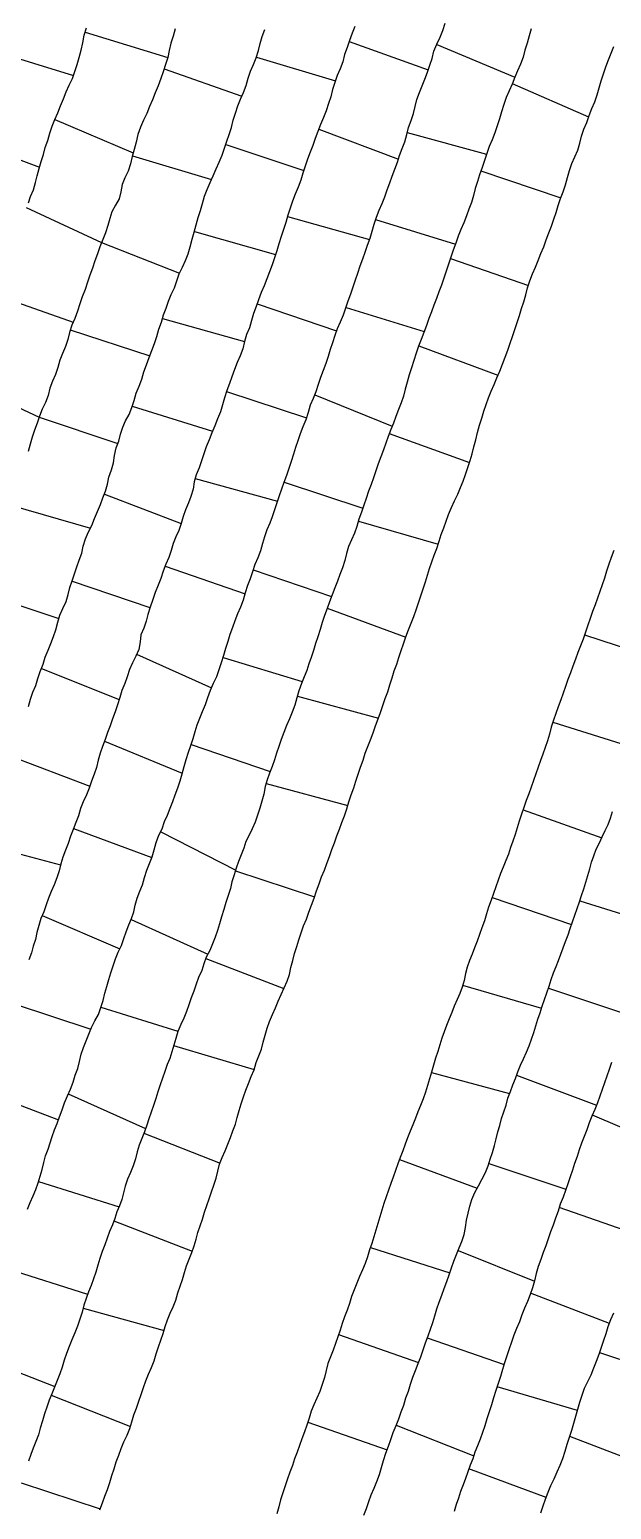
# Model space of a CAD drawing. Extents: x 703186 to 703989, y 1560402 to 1561368.
# Drawn here: x 703727.8 to 703759.1, y 1560714.2 to 1560794 of the extents above; entities that cross this region are included whole.
import ezdxf

# ---------------------------------------------------------------- set-up
doc = ezdxf.new("R2010")
doc.units = 0
doc.layers.add('10124_2002_REAL', color=30, linetype='Continuous')
doc.layers.add('AGROCAD PLL', color=7, linetype='Continuous')

msp = doc.modelspace()

# ---------------------------------------------------------------- linework, layer by layer
at = {"layer": '10124_2002_REAL'}
for points in [[(703727.6988, 1560730.4071), (703727.8464, 1560730.769), (703728.007, 1560731.1208), (703728.142, 1560731.4743), (703728.2713, 1560731.8309), (703728.383, 1560732.1875), (703728.4883, 1560732.5544), (703728.5724, 1560732.9301), (703728.6748, 1560733.2858), (703728.8035, 1560733.6413), (703728.926, 1560733.9755), (703729.0318, 1560734.3241), (703729.1578, 1560734.6809), (703729.2904, 1560735.0274), (703729.4276, 1560735.393), (703729.5713, 1560735.7673), (703729.6964, 1560736.1414), (703729.8452, 1560736.5212), (703730.0082, 1560736.8835), (703730.1499, 1560737.2535), (703730.2716, 1560737.6312), (703730.4034, 1560737.9912), (703730.4978, 1560738.3701), (703730.5845, 1560738.7585), (703730.7191, 1560739.1181), (703730.8619, 1560739.4815), (703730.9961, 1560739.849), (703731.1485, 1560740.2048), (703731.3255, 1560740.5578), (703731.5256, 1560740.9038), (703731.6448, 1560741.2716), (703731.7644, 1560741.6562), (703731.8604, 1560742.0426), (703731.9678, 1560742.418), (703732.0806, 1560742.788), (703732.1859, 1560743.1491), (703732.3195, 1560743.524), (703732.4388, 1560743.907), (703732.5869, 1560744.2675), (703732.7597, 1560744.6229), (703732.8919, 1560744.9886), (703733.0108, 1560745.3528), (703733.147, 1560745.7263), (703733.301, 1560746.0678), (703733.4247, 1560746.4286), (703733.5019, 1560746.7918), (703733.6058, 1560747.1655), (703733.7485, 1560747.5436), (703733.8865, 1560747.8946), (703733.992, 1560748.2901), (703734.123, 1560748.6765), (703734.2667, 1560749.0372), (703734.4062, 1560749.4071), (703734.5262, 1560749.7731), (703734.6203, 1560750.1728), (703734.7774, 1560750.5657), (703734.9537, 1560750.9101), (703735.0719, 1560751.2949), (703735.2331, 1560751.6528), (703735.3872, 1560752.0156), (703735.5226, 1560752.3824), (703735.6462, 1560752.7362), (703735.7871, 1560753.1123), (703735.9101, 1560753.4979), (703736.0239, 1560753.8717), (703736.1271, 1560754.2664), (703736.2377, 1560754.6529), (703736.3622, 1560755.0354), (703736.4967, 1560755.404), (703736.6236, 1560755.7738), (703736.7171, 1560756.1455), (703736.8407, 1560756.52), (703736.9711, 1560756.8794), (703737.1126, 1560757.2389), (703737.2759, 1560757.6073), (703737.4069, 1560757.9926), (703737.5547, 1560758.3811), (703737.7116, 1560758.7525), (703737.8838, 1560759.1187), (703738.0192, 1560759.4948), (703738.1448, 1560759.8746), (703738.2634, 1560760.2615), (703738.3858, 1560760.6467), (703738.5, 1560761.0207), (703738.6105, 1560761.4017), (703738.7478, 1560761.7698), (703738.881, 1560762.1341), (703739.0195, 1560762.5181), (703739.1858, 1560762.873), (703739.323, 1560763.2577), (703739.4308, 1560763.6429), (703739.5592, 1560764.0329), (703739.697, 1560764.4066), (703739.8264, 1560764.7831), (703739.9572, 1560765.1642), (703740.1091, 1560765.5335), (703740.257, 1560765.9145), (703740.3718, 1560766.3), (703740.4761, 1560766.6693), (703740.6097, 1560767.0327), (703740.7596, 1560767.3922), (703740.8909, 1560767.748), (703741.0157, 1560768.1214), (703741.1353, 1560768.4945), (703741.2697, 1560768.8681), (703741.3953, 1560769.2355), (703741.5153, 1560769.5981), (703741.6623, 1560769.9676), (703741.78, 1560770.3399), (703741.9049, 1560770.7315), (703742.0328, 1560771.11), (703742.1485, 1560771.4779), (703742.2682, 1560771.8451), (703742.3962, 1560772.22), (703742.5422, 1560772.5967), (703742.6988, 1560772.9705), (703742.8207, 1560773.3571), (703742.9423, 1560773.7518), (703743.0979, 1560774.1171), (703743.2459, 1560774.4824), (703743.3643, 1560774.8656), (703743.4941, 1560775.2435), (703743.6347, 1560775.6235), (703743.7712, 1560775.9965), (703743.8958, 1560776.3755), (703744.0076, 1560776.7507), (703744.1312, 1560777.1242), (703744.257, 1560777.5064), (703744.3924, 1560777.881), (703744.5507, 1560778.2378), (703744.7111, 1560778.6086), (703744.8433, 1560778.9819), (703744.9606, 1560779.3643), (703745.1051, 1560779.7434), (703745.2278, 1560780.1143), (703745.3509, 1560780.4933), (703745.4873, 1560780.8635), (703745.6123, 1560781.253), (703745.746, 1560781.6259), (703745.8774, 1560781.9919), (703746.009, 1560782.3663), (703746.14, 1560782.74), (703746.26, 1560783.1154), (703746.3636, 1560783.4974), (703746.4803, 1560783.8755), (703746.6259, 1560784.2496), (703746.7909, 1560784.607), (703746.9406, 1560784.9685), (703747.0642, 1560785.3464), (703747.1999, 1560785.7176), (703747.3286, 1560786.0864), (703747.4669, 1560786.455), (703747.6124, 1560786.8294), (703747.7336, 1560787.2055), (703747.8618, 1560787.5717), (703748.016, 1560787.9404), (703748.1157, 1560788.3294), (703748.2186, 1560788.7057), (703748.3607, 1560789.0861), (703748.4777, 1560789.4636), (703748.5693, 1560789.8358), (703748.666, 1560790.222), (703748.7965, 1560790.5876), (703748.9548, 1560790.953), (703749.0967, 1560791.3109), (703749.2293, 1560791.6799), (703749.3534, 1560792.0677), (703749.4865, 1560792.4208), (703749.5796, 1560792.8116), (703749.7445, 1560793.2058), (703749.9132, 1560793.5664), (703750.0602, 1560793.9406), (703750.1923, 1560794.3239)], [(703735.6405, 1560794.0167), (703735.5407, 1560793.637), (703735.4228, 1560793.2559), (703735.3333, 1560792.8629), (703735.2554, 1560792.4756), (703735.1374, 1560792.093), (703735.0022, 1560791.7105), (703734.8712, 1560791.3408), (703734.7319, 1560790.9514), (703734.5644, 1560790.5756), (703734.4263, 1560790.2049), (703734.2696, 1560789.8349), (703734.1168, 1560789.4536), (703733.9477, 1560789.0959), (703733.7872, 1560788.718), (703733.6333, 1560788.3371), (703733.5461, 1560787.9244), (703733.4461, 1560787.5206), (703733.3307, 1560787.1382), (703733.2523, 1560786.7526), (703733.1227, 1560786.359), (703732.943, 1560785.9864), (703732.7954, 1560785.6322), (703732.7263, 1560785.2469), (703732.6329, 1560784.8592), (703732.4297, 1560784.5121), (703732.2333, 1560784.1693), (703732.1377, 1560783.8077), (703732.0233, 1560783.4179), (703731.8954, 1560783.0302), (703731.7499, 1560782.6617), (703731.5997, 1560782.2785), (703731.4613, 1560781.8933), (703731.3284, 1560781.5128), (703731.2051, 1560781.1266), (703731.0573, 1560780.7473), (703730.9299, 1560780.3616), (703730.8126, 1560779.9698), (703730.6468, 1560779.5848), (703730.5136, 1560779.2043), (703730.3856, 1560778.8081), (703730.2437, 1560778.4211), (703730.0864, 1560778.0514), (703729.9605, 1560777.6636), (703729.8744, 1560777.2743), (703729.7481, 1560776.8949), (703729.5834, 1560776.5183), (703729.4466, 1560776.1657), (703729.3298, 1560775.7705), (703729.2087, 1560775.393), (703729.0457, 1560775.0354), (703728.9048, 1560774.6518), (703728.8169, 1560774.2652), (703728.664, 1560773.8829), (703728.488, 1560773.5268), (703728.3452, 1560773.1493), (703728.216, 1560772.7634), (703728.0707, 1560772.4005), (703727.9592, 1560772.0157), (703727.8421, 1560771.6307), (703727.7339, 1560771.2457)], [(703727.749, 1560757.5017), (703727.8627, 1560757.8877), (703727.9893, 1560758.2644), (703728.1395, 1560758.6271), (703728.2561, 1560759.0089), (703728.3882, 1560759.3944), (703728.5393, 1560759.7737), (703728.659, 1560760.1578), (703728.8035, 1560760.5287), (703728.9639, 1560760.8978), (703729.0946, 1560761.2695), (703729.2211, 1560761.6417), (703729.3264, 1560762.0396), (703729.4446, 1560762.4188), (703729.6099, 1560762.7906), (703729.7723, 1560763.1634), (703729.8802, 1560763.5439), (703729.9829, 1560763.9105), (703730.105, 1560764.2681), (703730.233, 1560764.6491), (703730.3581, 1560765.0265), (703730.4851, 1560765.3897), (703730.6291, 1560765.7663), (703730.6974, 1560766.1413), (703730.8134, 1560766.5291), (703730.9811, 1560766.9088), (703731.1567, 1560767.2534), (703731.3064, 1560767.6398), (703731.4734, 1560768.0058), (703731.6262, 1560768.3828), (703731.7623, 1560768.7448), (703731.8961, 1560769.0979), (703732.0012, 1560769.4796), (703732.0853, 1560769.8691), (703732.2234, 1560770.2533), (703732.3271, 1560770.6369), (703732.3913, 1560771.0342), (703732.4749, 1560771.4398), (703732.611, 1560771.808), (703732.7146, 1560772.1832), (703732.8335, 1560772.5581), (703732.9834, 1560772.8948), (703733.1719, 1560773.2472), (703733.3206, 1560773.6138), (703733.4408, 1560774.0005), (703733.5582, 1560774.3882), (703733.7081, 1560774.7694), (703733.8533, 1560775.1475), (703733.9695, 1560775.5319), (703734.1083, 1560775.9189), (703734.2444, 1560776.3077), (703734.3859, 1560776.69), (703734.5303, 1560777.0668), (703734.6558, 1560777.4346), (703734.7727, 1560777.8358), (703734.909, 1560778.2201), (703735.0155, 1560778.6019), (703735.1637, 1560778.9729), (703735.2836, 1560779.3453), (703735.438, 1560779.7117), (703735.6168, 1560780.0673), (703735.7333, 1560780.4426), (703735.8731, 1560780.8193), (703736.0365, 1560781.186), (703736.2065, 1560781.5302), (703736.3464, 1560781.8968), (703736.4558, 1560782.2771), (703736.5586, 1560782.6791), (703736.6729, 1560783.0656), (703736.7852, 1560783.4618), (703736.8871, 1560783.8511), (703737.0082, 1560784.2319), (703737.119, 1560784.6161), (703737.227, 1560784.9987), (703737.3695, 1560785.3707), (703737.5301, 1560785.7388), (703737.6909, 1560786.1072), (703737.8556, 1560786.4783), (703738.0268, 1560786.8436), (703738.1753, 1560787.2144), (703738.3034, 1560787.5861), (703738.4299, 1560787.9655), (703738.5604, 1560788.3331), (703738.6796, 1560788.7117), (703738.7782, 1560789.1008), (703738.8974, 1560789.4865), (703739.0315, 1560789.8666), (703739.1652, 1560790.2371), (703739.3221, 1560790.6007), (703739.4658, 1560790.9779), (703739.5781, 1560791.362), (703739.7083, 1560791.737), (703739.8671, 1560792.101), (703740.0102, 1560792.4656), (703740.1274, 1560792.853), (703740.2307, 1560793.2284), (703740.3307, 1560793.6176), (703740.478, 1560793.9931)], [(703754.8096, 1560794.0227), (703754.7056, 1560793.6406), (703754.5984, 1560793.2564), (703754.4792, 1560792.8728), (703754.3767, 1560792.4944), (703754.2462, 1560792.1176), (703754.0856, 1560791.7642), (703753.9437, 1560791.4121), (703753.7843, 1560791.047), (703753.6245, 1560790.6798), (703753.4746, 1560790.3171), (703753.3428, 1560789.9431), (703753.2259, 1560789.551), (703753.1074, 1560789.1698), (703752.9824, 1560788.7944), (703752.8537, 1560788.4178), (703752.711, 1560788.05), (703752.55, 1560787.6814), (703752.4273, 1560787.3048), (703752.3098, 1560786.9313), (703752.1696, 1560786.5418), (703752.0398, 1560786.157), (703751.917, 1560785.7914), (703751.8008, 1560785.4173), (703751.708, 1560785.0458), (703751.6051, 1560784.6664), (703751.4592, 1560784.2993), (703751.3262, 1560783.942), (703751.1854, 1560783.5734), (703751.0243, 1560783.2131), (703750.8796, 1560782.8471), (703750.7516, 1560782.4737), (703750.6231, 1560782.097), (703750.4943, 1560781.7185), (703750.3619, 1560781.3367), (703750.2403, 1560780.9607), (703750.1132, 1560780.5838), (703749.9899, 1560780.211), (703749.8516, 1560779.8505), (703749.7234, 1560779.4915), (703749.58, 1560779.1379), (703749.4451, 1560778.7791), (703749.3063, 1560778.4103), (703749.1733, 1560778.0428), (703749.0321, 1560777.6597), (703748.8934, 1560777.2881), (703748.7568, 1560776.9234), (703748.6181, 1560776.5383), (703748.4905, 1560776.1512), (703748.3743, 1560775.7597), (703748.246, 1560775.3728), (703748.1367, 1560774.9791), (703748.0305, 1560774.6037), (703747.9385, 1560774.2318), (703747.8205, 1560773.8658), (703747.6731, 1560773.4991), (703747.536, 1560773.1364), (703747.3955, 1560772.7771), (703747.2542, 1560772.421), (703747.1235, 1560772.0602), (703746.9882, 1560771.6959), (703746.8568, 1560771.3254), (703746.7231, 1560770.959), (703746.5839, 1560770.5805), (703746.4548, 1560770.2016), (703746.3317, 1560769.8285), (703746.2016, 1560769.4645), (703746.0535, 1560769.0976), (703745.9282, 1560768.7181), (703745.8027, 1560768.3471), (703745.6776, 1560767.9693), (703745.5439, 1560767.5939), (703745.4309, 1560767.2045), (703745.295, 1560766.834), (703745.1347, 1560766.4793), (703744.9891, 1560766.1174), (703744.877, 1560765.7473), (703744.7767, 1560765.3652), (703744.6532, 1560764.98), (703744.5155, 1560764.6159), (703744.384, 1560764.2488), (703744.2399, 1560763.8899), (703744.1053, 1560763.5136), (703743.9612, 1560763.1495), (703743.8283, 1560762.7877), (703743.6929, 1560762.4018), (703743.5681, 1560762.0325), (703743.4515, 1560761.6455), (703743.3312, 1560761.2604), (703743.2073, 1560760.8917), (703743.0898, 1560760.5178), (703742.9664, 1560760.1483), (703742.849, 1560759.8006), (703742.7296, 1560759.4445), (703742.5913, 1560759.0956), (703742.4489, 1560758.7342), (703742.3098, 1560758.3538), (703742.2041, 1560757.9671), (703742.0833, 1560757.5789), (703741.9448, 1560757.2), (703741.8058, 1560756.8336), (703741.6433, 1560756.469), (703741.4905, 1560756.1009), (703741.36, 1560755.7295), (703741.2349, 1560755.351), (703741.1103, 1560754.9803), (703741.0015, 1560754.6194), (703740.8733, 1560754.261), (703740.7262, 1560753.9012), (703740.5964, 1560753.5423), (703740.499, 1560753.1819), (703740.4219, 1560752.7805), (703740.307, 1560752.4047), (703740.1989, 1560752.0203), (703740.0873, 1560751.6415), (703739.9549, 1560751.267), (703739.802, 1560750.914), (703739.6338, 1560750.5628), (703739.4611, 1560750.2222), (703739.3407, 1560749.8656), (703739.2039, 1560749.5066), (703739.0567, 1560749.1498), (703738.942, 1560748.7812), (703738.8229, 1560748.4202), (703738.7067, 1560748.0596), (703738.6239, 1560747.6943), (703738.4964, 1560747.3083), (703738.385, 1560746.9321), (703738.2625, 1560746.556), (703738.135, 1560746.1688), (703738.0363, 1560745.7962), (703737.925, 1560745.4343), (703737.7972, 1560745.0711), (703737.6588, 1560744.7136), (703737.5111, 1560744.3513), (703737.3262, 1560743.9963), (703737.1884, 1560743.6387), (703737.077, 1560743.2668), (703736.9118, 1560742.894), (703736.7856, 1560742.5277), (703736.6492, 1560742.1568), (703736.5138, 1560741.7903), (703736.3782, 1560741.4285), (703736.2523, 1560741.0614), (703736.1154, 1560740.7078), (703735.9563, 1560740.3565), (703735.7853, 1560739.9784), (703735.6785, 1560739.6161), (703735.5725, 1560739.2523), (703735.4622, 1560738.8854), (703735.3548, 1560738.5361), (703735.2268, 1560738.2064), (703735.0894, 1560737.8298), (703734.9617, 1560737.4709), (703734.8434, 1560737.1063), (703734.7177, 1560736.7356), (703734.6047, 1560736.3653), (703734.4787, 1560736.003), (703734.3555, 1560735.6401), (703734.2326, 1560735.2716), (703734.1155, 1560734.9294), (703733.9923, 1560734.5805), (703733.8489, 1560734.2171), (703733.7082, 1560733.8618), (703733.6049, 1560733.4955), (703733.5188, 1560733.1222), (703733.3913, 1560732.7535), (703733.2424, 1560732.3901), (703733.0893, 1560732.0274), (703732.962, 1560731.6546), (703732.8733, 1560731.2982), (703732.7822, 1560730.9274), (703732.6605, 1560730.5891), (703732.5136, 1560730.2611), (703732.4025, 1560729.9038), (703732.2702, 1560729.5638), (703732.1147, 1560729.2137), (703731.9958, 1560728.8484), (703731.8701, 1560728.4861), (703731.7246, 1560728.1215), (703731.5987, 1560727.7467), (703731.4879, 1560727.3922), (703731.3707, 1560727.0163), (703731.2585, 1560726.6481), (703731.1307, 1560726.2983), (703730.9859, 1560725.9545), (703730.8528, 1560725.6029), (703730.7391, 1560725.2389), (703730.6348, 1560724.858), (703730.5189, 1560724.4847), (703730.3836, 1560724.1065), (703730.2482, 1560723.7396), (703730.0949, 1560723.3728), (703729.945, 1560722.9987), (703729.7971, 1560722.6324), (703729.6705, 1560722.2652), (703729.5674, 1560721.8984), (703729.4401, 1560721.5264), (703729.3002, 1560721.1821), (703729.1529, 1560720.8231), (703729.0132, 1560720.4598), (703728.8746, 1560720.1068), (703728.7353, 1560719.7395), (703728.6103, 1560719.3761), (703728.5013, 1560718.9968), (703728.3861, 1560718.6134), (703728.2885, 1560718.2433), (703728.1481, 1560717.8827), (703728.0024, 1560717.5225), (703727.8787, 1560717.1794), (703727.7519, 1560716.8194)], [(703727.7521, 1560784.6451), (703727.8608, 1560784.996), (703728.0147, 1560785.3502), (703728.1373, 1560785.7362), (703728.2215, 1560786.109), (703728.3245, 1560786.4929), (703728.4393, 1560786.8747), (703728.5533, 1560787.26), (703728.6479, 1560787.6355), (703728.7877, 1560788.0112), (703728.8962, 1560788.4004), (703729.0244, 1560788.7792), (703729.1779, 1560789.1394), (703729.3397, 1560789.5009), (703729.4827, 1560789.8666), (703729.6287, 1560790.2438), (703729.7813, 1560790.6257), (703729.9438, 1560790.9917), (703730.1146, 1560791.3558), (703730.2528, 1560791.7244), (703730.3788, 1560792.0958), (703730.4823, 1560792.4808), (703730.5849, 1560792.8688), (703730.6855, 1560793.2649), (703730.7583, 1560793.6777), (703730.8777, 1560794.07)], [(703745.3161, 1560794.1577), (703745.1759, 1560793.7843), (703745.0399, 1560793.4036), (703744.904, 1560793.0254), (703744.7715, 1560792.6385), (703744.6712, 1560792.2504), (703744.5382, 1560791.8731), (703744.3781, 1560791.5003), (703744.2409, 1560791.1366), (703744.1271, 1560790.7562), (703744.023, 1560790.3675), (703743.9084, 1560789.9916), (703743.7845, 1560789.6097), (703743.631, 1560789.2365), (703743.4696, 1560788.867), (703743.3291, 1560788.4937), (703743.1946, 1560788.122), (703743.0542, 1560787.7441), (703742.9203, 1560787.3753), (703742.7755, 1560787.0064), (703742.652, 1560786.6251), (703742.5309, 1560786.2458), (703742.4211, 1560785.867), (703742.2704, 1560785.4883), (703742.1144, 1560785.1201), (703741.974, 1560784.7448), (703741.8342, 1560784.3624), (703741.7151, 1560783.9764), (703741.6072, 1560783.5925), (703741.4729, 1560783.2072), (703741.3473, 1560782.8237), (703741.2382, 1560782.4435), (703741.1164, 1560782.0671), (703741.0051, 1560781.6834), (703740.8721, 1560781.3012), (703740.7318, 1560780.9279), (703740.5758, 1560780.5516), (703740.4339, 1560780.1666), (703740.2735, 1560779.8131), (703740.1329, 1560779.4254), (703740.0109, 1560779.0669), (703739.8742, 1560778.6902), (703739.7636, 1560778.303), (703739.6452, 1560777.914), (703739.4961, 1560777.5456), (703739.3827, 1560777.1682), (703739.2855, 1560776.785), (703739.1557, 1560776.3952), (703738.9932, 1560776.0378), (703738.842, 1560775.6646), (703738.7043, 1560775.2771), (703738.5707, 1560774.903), (703738.4384, 1560774.5299), (703738.311, 1560774.1428), (703738.1943, 1560773.7652), (703738.0876, 1560773.3787), (703737.9368, 1560773.0068), (703737.7874, 1560772.6251), (703737.6219, 1560772.251), (703737.4786, 1560771.8676), (703737.3202, 1560771.4916), (703737.1936, 1560771.1152), (703737.0711, 1560770.7372), (703736.9335, 1560770.3656), (703736.78, 1560769.9886), (703736.6763, 1560769.609), (703736.6232, 1560769.2166), (703736.4913, 1560768.8262), (703736.3582, 1560768.4727), (703736.2123, 1560768.109), (703736.0724, 1560767.7456), (703735.9775, 1560767.3655), (703735.8393, 1560766.9944), (703735.6859, 1560766.6369), (703735.5448, 1560766.2869), (703735.4289, 1560765.9173), (703735.3054, 1560765.536), (703735.1456, 1560765.1735), (703735.0117, 1560764.7885), (703734.8734, 1560764.4047), (703734.7274, 1560764.0339), (703734.5751, 1560763.6472), (703734.4439, 1560763.2597), (703734.298, 1560762.8595), (703734.182, 1560762.4576), (703734.0914, 1560762.0912), (703733.957, 1560761.7252), (703733.8095, 1560761.3611), (703733.7566, 1560760.9798), (703733.6875, 1560760.578), (703733.5231, 1560760.2106), (703733.3553, 1560759.859), (703733.1912, 1560759.4888), (703733.0671, 1560759.1068), (703732.9395, 1560758.7322), (703732.7814, 1560758.3584), (703732.6671, 1560757.9807), (703732.5493, 1560757.5907), (703732.4167, 1560757.2089), (703732.271, 1560756.8401), (703732.1482, 1560756.4606), (703732.0078, 1560756.0921), (703731.8813, 1560755.7203), (703731.729, 1560755.3527), (703731.6051, 1560754.9895), (703731.5017, 1560754.6052), (703731.4107, 1560754.2126), (703731.2959, 1560753.8524), (703731.1395, 1560753.4841), (703731.0149, 1560753.1069), (703730.8754, 1560752.7367), (703730.6993, 1560752.3702), (703730.5556, 1560752.002), (703730.4463, 1560751.6169), (703730.2959, 1560751.2432), (703730.1599, 1560750.8803), (703730.0171, 1560750.5096), (703729.8897, 1560750.1214), (703729.7409, 1560749.7591), (703729.6059, 1560749.3847), (703729.4879, 1560749.0227), (703729.4064, 1560748.6418), (703729.2771, 1560748.261), (703729.1312, 1560747.8967), (703728.9821, 1560747.5376), (703728.8364, 1560747.1696), (703728.7129, 1560746.8071), (703728.572, 1560746.4332), (703728.4184, 1560746.0751), (703728.3075, 1560745.6986), (703728.2044, 1560745.3293), (703728.1221, 1560744.9472), (703728.0115, 1560744.5857), (703727.9162, 1560744.2214), (703727.7787, 1560743.8545)], [(703731.6023, 1560714.204), (703731.7342, 1560714.5751), (703731.8662, 1560714.9434), (703732.0004, 1560715.3086), (703732.1316, 1560715.6777), (703732.2418, 1560716.0559), (703732.3594, 1560716.4219), (703732.4791, 1560716.7946), (703732.6157, 1560717.1527), (703732.7426, 1560717.5128), (703732.8932, 1560717.8662), (703733.0599, 1560718.2199), (703733.2091, 1560718.5807), (703733.3212, 1560718.9475), (703733.4274, 1560719.3289), (703733.5735, 1560719.6884), (703733.7013, 1560720.0571), (703733.8234, 1560720.4272), (703733.9364, 1560720.7944), (703734.0667, 1560721.159), (703734.207, 1560721.5204), (703734.3672, 1560721.8817), (703734.5151, 1560722.2407), (703734.6338, 1560722.6185), (703734.7466, 1560722.9889), (703734.8769, 1560723.3528), (703735.0118, 1560723.7046), (703735.117, 1560724.0808), (703735.2431, 1560724.4508), (703735.3869, 1560724.8034), (703735.5452, 1560725.1474), (703735.6869, 1560725.513), (703735.7993, 1560725.8919), (703735.9219, 1560726.2565), (703736.036, 1560726.6149), (703736.1437, 1560726.9872), (703736.2593, 1560727.3563), (703736.3962, 1560727.7139), (703736.5398, 1560728.0805), (703736.665, 1560728.4295), (703736.7728, 1560728.7944), (703736.8775, 1560729.1573), (703736.9937, 1560729.5196), (703737.1124, 1560729.879), (703737.2283, 1560730.2522), (703737.3529, 1560730.611), (703737.479, 1560730.973), (703737.6042, 1560731.3443), (703737.7371, 1560731.7073), (703737.8493, 1560732.0805), (703737.9391, 1560732.4563), (703738.0446, 1560732.8357), (703738.1782, 1560733.1994), (703738.3391, 1560733.5503), (703738.4906, 1560733.9053), (703738.623, 1560734.2644), (703738.7488, 1560734.6287), (703738.8887, 1560734.9888), (703738.9866, 1560735.3552), (703739.0958, 1560735.7185), (703739.2102, 1560736.084), (703739.3192, 1560736.4601), (703739.4503, 1560736.8271), (703739.5947, 1560737.1855), (703739.7473, 1560737.5535), (703739.8984, 1560737.9232), (703740.0155, 1560738.306), (703740.1451, 1560738.6722), (703740.2925, 1560739.0374), (703740.395, 1560739.4071), (703740.4887, 1560739.7949), (703740.6101, 1560740.1589), (703740.7347, 1560740.5293), (703740.8915, 1560740.8942), (703741.0512, 1560741.2544), (703741.1952, 1560741.62), (703741.3549, 1560741.9836), (703741.5128, 1560742.3345), (703741.677, 1560742.7035), (703741.7961, 1560743.0592), (703741.8832, 1560743.4341), (703741.983, 1560743.8169), (703742.0731, 1560744.1927), (703742.1922, 1560744.566), (703742.3124, 1560744.927), (703742.4274, 1560745.3002), (703742.5618, 1560745.6767), (703742.7167, 1560746.0355), (703742.848, 1560746.421), (703742.986, 1560746.8001), (703743.124, 1560747.1774), (703743.2652, 1560747.565), (703743.4017, 1560747.9423), (703743.536, 1560748.312), (703743.6817, 1560748.679), (703743.8175, 1560749.0335), (703743.9596, 1560749.4086), (703744.0777, 1560749.7853), (703744.2252, 1560750.1462), (703744.3616, 1560750.5252), (703744.4915, 1560750.8967), (703744.6297, 1560751.2496), (703744.7668, 1560751.6139), (703744.8905, 1560751.9855), (703744.9977, 1560752.3632), (703745.1324, 1560752.7388), (703745.2642, 1560753.1093), (703745.3806, 1560753.4822), (703745.4968, 1560753.8612), (703745.631, 1560754.2285), (703745.7639, 1560754.6041), (703745.879, 1560754.9847), (703746.0225, 1560755.3493), (703746.171, 1560755.7111), (703746.3041, 1560756.0805), (703746.4382, 1560756.457), (703746.5786, 1560756.8271), (703746.708, 1560757.1852), (703746.8262, 1560757.5589), (703746.9571, 1560757.9356), (703747.0948, 1560758.2992), (703747.2143, 1560758.6696), (703747.3288, 1560759.0518), (703747.4474, 1560759.4145), (703747.5822, 1560759.7795), (703747.6922, 1560760.149), (703747.8166, 1560760.5114), (703747.9414, 1560760.8828), (703748.0756, 1560761.2584), (703748.2195, 1560761.6249), (703748.354, 1560761.9854), (703748.4916, 1560762.3436), (703748.6279, 1560762.7121), (703748.7552, 1560763.0962), (703748.8713, 1560763.472), (703748.9959, 1560763.8436), (703749.1213, 1560764.2202), (703749.2393, 1560764.5803), (703749.3489, 1560764.942), (703749.4626, 1560765.3055), (703749.5949, 1560765.656), (703749.7427, 1560766.0191), (703749.8655, 1560766.4027), (703749.9666, 1560766.7636), (703750.1106, 1560767.135), (703750.2354, 1560767.4958), (703750.3645, 1560767.8515), (703750.5264, 1560768.2253), (703750.696, 1560768.5859), (703750.8604, 1560768.9372), (703751.0077, 1560769.2991), (703751.1523, 1560769.654), (703751.2796, 1560770.012), (703751.4062, 1560770.3832), (703751.5292, 1560770.7518), (703751.6359, 1560771.124), (703751.7356, 1560771.4966), (703751.8342, 1560771.879), (703751.9312, 1560772.266), (703752.0422, 1560772.6554), (703752.1639, 1560773.0336), (703752.274, 1560773.4114), (703752.3853, 1560773.7787), (703752.5232, 1560774.1419), (703752.6698, 1560774.4933), (703752.8148, 1560774.8487), (703752.9645, 1560775.2151), (703753.1236, 1560775.5783), (703753.2787, 1560775.9473), (703753.4084, 1560776.3289), (703753.5529, 1560776.7043), (703753.6916, 1560777.0739), (703753.8173, 1560777.4446), (703753.9271, 1560777.8216), (703754.0578, 1560778.1968), (703754.1883, 1560778.575), (703754.298, 1560778.9437), (703754.4169, 1560779.3124), (703754.5361, 1560779.6918), (703754.6208, 1560780.0617), (703754.7425, 1560780.4458), (703754.8899, 1560780.8184), (703755.0398, 1560781.1777), (703755.1919, 1560781.5458), (703755.3398, 1560781.9195), (703755.4908, 1560782.2833), (703755.6286, 1560782.6478), (703755.7677, 1560783.0243), (703755.9022, 1560783.3867), (703756.0293, 1560783.7582), (703756.163, 1560784.1258), (703756.2773, 1560784.4974), (703756.4018, 1560784.8728), (703756.5465, 1560785.2355), (703756.6663, 1560785.623), (703756.7755, 1560786.0059), (703756.8709, 1560786.3876), (703757.0036, 1560786.7686), (703757.1719, 1560787.132), (703757.3277, 1560787.4887), (703757.4424, 1560787.8567), (703757.5273, 1560788.2381), (703757.6576, 1560788.6216), (703757.814, 1560788.9844), (703757.9307, 1560789.3607), (703758.0845, 1560789.7247), (703758.234, 1560790.0955), (703758.3751, 1560790.4623), (703758.4809, 1560790.8409), (703758.5908, 1560791.2253), (703758.7079, 1560791.5959), (703758.8402, 1560791.9779), (703758.985, 1560792.3458), (703759.1185, 1560792.7087), (703759.2692, 1560793.0657)], [(703759.2657, 1560765.9099), (703759.12, 1560765.5315), (703758.9875, 1560765.1643), (703758.8714, 1560764.792), (703758.7559, 1560764.4217), (703758.6369, 1560764.0577), (703758.5119, 1560763.6997), (703758.386, 1560763.3383), (703758.255, 1560762.9712), (703758.1182, 1560762.6206), (703757.9957, 1560762.2502), (703757.8627, 1560761.8805), (703757.7383, 1560761.5047), (703757.616, 1560761.1311), (703757.4727, 1560760.764), (703757.3188, 1560760.4083), (703757.1975, 1560760.0471), (703757.0628, 1560759.6787), (703756.9266, 1560759.3178), (703756.7845, 1560758.9594), (703756.6706, 1560758.586), (703756.5436, 1560758.2225), (703756.4045, 1560757.8574), (703756.2771, 1560757.485), (703756.1445, 1560757.1241), (703756.0116, 1560756.7634), (703755.8943, 1560756.392), (703755.8044, 1560756.0154), (703755.7023, 1560755.6479), (703755.5721, 1560755.2901), (703755.4426, 1560754.939), (703755.32, 1560754.5909), (703755.1945, 1560754.2388), (703755.0688, 1560753.88), (703754.9364, 1560753.5196), (703754.8106, 1560753.1569), (703754.6906, 1560752.7947), (703754.5535, 1560752.4292), (703754.4251, 1560752.0642), (703754.2951, 1560751.696), (703754.1695, 1560751.3254), (703754.0606, 1560750.9584), (703753.9449, 1560750.606), (703753.8287, 1560750.251), (703753.7067, 1560749.8982), (703753.5881, 1560749.5501), (703753.453, 1560749.1966), (703753.3092, 1560748.8484), (703753.1723, 1560748.5026), (703753.0461, 1560748.1464), (703752.9185, 1560747.7756), (703752.7874, 1560747.4276), (703752.6635, 1560747.067), (703752.5243, 1560746.6919), (703752.4103, 1560746.324), (703752.2977, 1560745.9439), (703752.1625, 1560745.5734), (703752.031, 1560745.2126), (703751.9062, 1560744.8531), (703751.7716, 1560744.4987), (703751.6395, 1560744.1612), (703751.4863, 1560743.8125), (703751.3715, 1560743.4567), (703751.286, 1560743.1021), (703751.2014, 1560742.7414), (703751.0961, 1560742.3796), (703750.9705, 1560742.035), (703750.8238, 1560741.7134), (703750.6784, 1560741.3588), (703750.5507, 1560741.0172), (703750.4072, 1560740.6651), (703750.2592, 1560740.3162), (703750.1309, 1560739.9693), (703749.9994, 1560739.6191), (703749.8944, 1560739.2717), (703749.7856, 1560738.9127), (703749.6669, 1560738.5415), (703749.555, 1560738.1738), (703749.4485, 1560737.7977), (703749.3493, 1560737.4293), (703749.2304, 1560737.0684), (703749.119, 1560736.7131), (703749.0031, 1560736.3579), (703748.8601, 1560736.0007), (703748.7196, 1560735.6557), (703748.5902, 1560735.3107), (703748.445, 1560734.9562), (703748.3044, 1560734.6081), (703748.1623, 1560734.2604), (703748.0275, 1560733.9082), (703747.8991, 1560733.5469), (703747.7714, 1560733.1972), (703747.6421, 1560732.8443), (703747.5149, 1560732.4863), (703747.3888, 1560732.1338), (703747.2537, 1560731.7837), (703747.13, 1560731.4291), (703747.0103, 1560731.0727), (703746.8877, 1560730.7136), (703746.7743, 1560730.3538), (703746.6695, 1560729.9898), (703746.563, 1560729.6288), (703746.4568, 1560729.2712), (703746.3449, 1560728.9182), (703746.2307, 1560728.5642), (703746.1183, 1560728.2115), (703746.01, 1560727.8463), (703745.8821, 1560727.4876), (703745.7345, 1560727.1345), (703745.5782, 1560726.7789), (703745.4213, 1560726.4269), (703745.2864, 1560726.0655), (703745.1496, 1560725.7008), (703745.0264, 1560725.3329), (703744.9019, 1560724.9669), (703744.7707, 1560724.6123), (703744.6402, 1560724.2519), (703744.5242, 1560723.89), (703744.4009, 1560723.5373), (703744.2855, 1560723.1686), (703744.1536, 1560722.8022), (703744.0128, 1560722.4494), (703743.877, 1560722.0865), (703743.7752, 1560721.7105), (703743.6834, 1560721.3396), (703743.5574, 1560720.9624), (703743.4318, 1560720.5869), (703743.2834, 1560720.2307), (703743.113, 1560719.8722), (703742.9797, 1560719.5186), (703742.8688, 1560719.1517), (703742.7365, 1560718.7724), (703742.6046, 1560718.4021), (703742.4697, 1560718.0359), (703742.351, 1560717.6672), (703742.221, 1560717.3086), (703742.0803, 1560716.9569), (703741.9583, 1560716.5974), (703741.8269, 1560716.2368), (703741.6931, 1560715.8702), (703741.5663, 1560715.5027), (703741.4401, 1560715.1227), (703741.3281, 1560714.7457), (703741.2368, 1560714.3659), (703741.1219, 1560713.9953)], [(703745.8133, 1560713.9087), (703745.9475, 1560714.2732), (703746.0714, 1560714.6492), (703746.2048, 1560715.018), (703746.3557, 1560715.3744), (703746.5082, 1560715.7359), (703746.6498, 1560716.1025), (703746.7544, 1560716.4812), (703746.8682, 1560716.8675), (703746.9941, 1560717.2537), (703747.1283, 1560717.6306), (703747.2568, 1560718.0013), (703747.3874, 1560718.3709), (703747.5395, 1560718.7416), (703747.6862, 1560719.1137), (703747.8138, 1560719.4795), (703747.9542, 1560719.8514), (703748.0686, 1560720.2377), (703748.2046, 1560720.6052), (703748.3178, 1560720.9832), (703748.4411, 1560721.3501), (703748.5798, 1560721.7215), (703748.7321, 1560722.0837), (703748.8692, 1560722.4549), (703749.0048, 1560722.8279), (703749.1311, 1560723.2007), (703749.2618, 1560723.5787), (703749.3878, 1560723.9373), (703749.5182, 1560724.302), (703749.6301, 1560724.6689), (703749.7452, 1560725.033), (703749.8667, 1560725.4053), (703749.9982, 1560725.7759), (703750.136, 1560726.1412), (703750.2679, 1560726.5064), (703750.3983, 1560726.8735), (703750.5271, 1560727.2421), (703750.6504, 1560727.5993), (703750.7933, 1560727.9656), (703750.9364, 1560728.3226), (703751.08, 1560728.6754), (703751.1992, 1560729.0403), (703751.282, 1560729.413), (703751.3413, 1560729.8126), (703751.4297, 1560730.1917), (703751.5074, 1560730.5705), (703751.6282, 1560730.9391), (703751.7883, 1560731.2999), (703751.9734, 1560731.6604), (703752.1569, 1560732.0167), (703752.3535, 1560732.3791), (703752.4958, 1560732.7413), (703752.615, 1560733.1016), (703752.7263, 1560733.4707), (703752.8361, 1560733.8361), (703752.9296, 1560734.2083), (703753.0228, 1560734.5731), (703753.1193, 1560734.9266), (703753.223, 1560735.2914), (703753.3434, 1560735.6501), (703753.466, 1560736.0143), (703753.5646, 1560736.3895), (703753.694, 1560736.7459), (703753.8255, 1560737.1068), (703753.9673, 1560737.4596), (703754.1006, 1560737.8144), (703754.244, 1560738.1647), (703754.4023, 1560738.5171), (703754.5607, 1560738.8635), (703754.702, 1560739.2166), (703754.8287, 1560739.5769), (703754.9508, 1560739.9342), (703755.0705, 1560740.2853), (703755.1756, 1560740.6441), (703755.2925, 1560740.9984), (703755.4064, 1560741.3535), (703755.5352, 1560741.7119), (703755.6545, 1560742.0753), (703755.7754, 1560742.4353), (703755.8948, 1560742.7917), (703756.0182, 1560743.1413), (703756.1533, 1560743.4881), (703756.2777, 1560743.8197), (703756.4057, 1560744.155), (703756.5406, 1560744.4919), (703756.6705, 1560744.8425), (703756.7999, 1560745.1964), (703756.9211, 1560745.5432), (703757.0429, 1560745.8874), (703757.16, 1560746.2458), (703757.2948, 1560746.6051), (703757.4137, 1560746.9642), (703757.5259, 1560747.3212), (703757.6473, 1560747.6776), (703757.7624, 1560748.0322), (703757.8597, 1560748.3913), (703757.9671, 1560748.7527), (703758.0543, 1560749.1122), (703758.18, 1560749.4582), (703758.3216, 1560749.8054), (703758.4868, 1560750.1463), (703758.6428, 1560750.4766), (703758.8013, 1560750.817), (703758.965, 1560751.1497), (703759.0859, 1560751.4871), (703759.1872, 1560751.8431)], [(703759.1471, 1560738.309), (703759.0194, 1560737.9408), (703758.8975, 1560737.58), (703758.7605, 1560737.2232), (703758.6384, 1560736.8613), (703758.5145, 1560736.501), (703758.3823, 1560736.1419), (703758.24, 1560735.7828), (703758.0889, 1560735.4272), (703757.9407, 1560735.0635), (703757.8153, 1560734.6909), (703757.6663, 1560734.3326), (703757.5174, 1560733.9713), (703757.3921, 1560733.6083), (703757.2845, 1560733.2408), (703757.1563, 1560732.8732), (703757.0327, 1560732.5139), (703756.9076, 1560732.1482), (703756.7886, 1560731.7819), (703756.6568, 1560731.4125), (703756.5327, 1560731.0521), (703756.3848, 1560730.6816), (703756.26, 1560730.3054), (703756.1335, 1560729.9232), (703755.9966, 1560729.5485), (703755.8647, 1560729.1798), (703755.7332, 1560728.8089), (703755.5977, 1560728.4374), (703755.4679, 1560728.0653), (703755.3367, 1560727.691), (703755.1979, 1560727.3193), (703755.0918, 1560726.9391), (703754.9982, 1560726.5552), (703754.8884, 1560726.1702), (703754.7543, 1560725.8014), (703754.616, 1560725.4415), (703754.4651, 1560725.0816), (703754.321, 1560724.7094), (703754.1798, 1560724.3434), (703754.0332, 1560723.9805), (703753.8891, 1560723.6122), (703753.7498, 1560723.249), (703753.6304, 1560722.8799), (703753.5139, 1560722.5052), (703753.3866, 1560722.1322), (703753.2772, 1560721.7638), (703753.1574, 1560721.3897), (703753.0343, 1560721.0074), (703752.9075, 1560720.6294), (703752.7957, 1560720.2422), (703752.6781, 1560719.8564), (703752.5514, 1560719.4865), (703752.4327, 1560719.1156), (703752.3258, 1560718.7395), (703752.2015, 1560718.3798), (703752.0742, 1560718.0134), (703751.9295, 1560717.6542), (703751.7861, 1560717.3097), (703751.6672, 1560716.9572), (703751.5328, 1560716.6041), (703751.41, 1560716.2596), (703751.2816, 1560715.9001), (703751.1556, 1560715.5434), (703751.0194, 1560715.1897), (703750.9007, 1560714.8328), (703750.782, 1560714.4834), (703750.6701, 1560714.1231)], [(703755.3437, 1560714.0466), (703755.4566, 1560714.424), (703755.5927, 1560714.7865), (703755.7279, 1560715.1513), (703755.8786, 1560715.5172), (703756.0545, 1560715.882), (703756.2225, 1560716.249), (703756.3701, 1560716.6144), (703756.5111, 1560716.9777), (703756.6402, 1560717.3641), (703756.7565, 1560717.7482), (703756.8849, 1560718.118), (703757.0058, 1560718.4951), (703757.1149, 1560718.8667), (703757.2189, 1560719.2468), (703757.3311, 1560719.6299), (703757.4406, 1560720.0053), (703757.5563, 1560720.3877), (703757.6918, 1560720.76), (703757.8747, 1560721.1199), (703758.0421, 1560721.4834), (703758.1801, 1560721.8511), (703758.3375, 1560722.2239), (703758.482, 1560722.5931), (703758.6033, 1560722.9639), (703758.7254, 1560723.3418), (703758.8476, 1560723.717), (703758.9685, 1560724.0888), (703759.1117, 1560724.4613), (703759.2633, 1560724.8265)]]:
    msp.add_lwpolyline(points, dxfattribs=at)
at = {"layer": 'AGROCAD PLL', "color": 1, "true_color": 0xff0000}
for points in [[(703730.8082, 1560793.8415), (703735.2577, 1560792.4872)], [(703730.8082, 1560793.8415), (703735.2589, 1560792.4869)], [(703749.7305, 1560793.1724), (703753.9429, 1560791.4102)], [(703749.7305, 1560793.1724), (703753.9429, 1560791.4102)], [(703729.1748, 1560789.132), (703733.3903, 1560787.3356)], [(703743.3777, 1560788.6228), (703747.6697, 1560787.0073)], [(703741.6982, 1560783.9163), (703746.117, 1560782.6744)], [(703734.9628, 1560778.4128), (703739.3859, 1560777.179)], [(703734.9628, 1560778.4128), (703739.3855, 1560777.1791)], [(703747.1784, 1560772.2119), (703751.4947, 1560770.6483)], [(703736.7235, 1560769.7817), (703741.1621, 1560768.5691)], [(703735.1077, 1560765.0644), (703739.4099, 1560763.5682)], [(703725.0396, 1560763.6747), (703729.3876, 1560762.236)], [(703740.5463, 1560753.3568), (703744.9425, 1560752.1687)], [(703757.4349, 1560747.0317), (703761.8608, 1560745.6407)], [(703728.4865, 1560746.2338), (703732.6704, 1560744.4392)], [(703755.7397, 1560742.3289), (703760.1683, 1560740.8416)], [(703755.7397, 1560742.3289), (703760.1683, 1560740.8416)], [(703754.0328, 1560737.634), (703758.3333, 1560736.0182)], [(703729.8951, 1560736.6321), (703734.0558, 1560734.7602)], [(703728.2933, 1560731.9012), (703732.6386, 1560730.5402)], [(703760.6967, 1560728.9636), (703756.3249, 1560730.5011)], [(703744.4392, 1560723.6468), (703748.7525, 1560722.1389)], [(703728.9803, 1560720.376), (703733.2459, 1560718.7012)]]:
    msp.add_lwpolyline(points, dxfattribs=at)
at = {"layer": 'AGROCAD PLL', "color": 3, "true_color": 0x00ff00}
for points in [[(703745.017, 1560793.3398), (703749.2713, 1560791.811)], [(703725.8427, 1560792.8326), (703730.1697, 1560791.5029)], [(703753.794, 1560791.0692), (703757.9041, 1560789.2748)], [(703724.1224, 1560788.1486), (703728.3445, 1560786.5596)], [(703752.1102, 1560786.3656), (703756.4177, 1560784.9126)], [(703727.6318, 1560784.386), (703731.6876, 1560782.5028)], [(703746.4399, 1560783.7448), (703750.7332, 1560782.4197)], [(703736.6814, 1560783.0956), (703741.0551, 1560781.8559)], [(703731.6876, 1560782.5027), (703735.8893, 1560780.8558)], [(703725.9266, 1560779.6982), (703730.1561, 1560778.2153)], [(703740.0557, 1560779.1986), (703744.3415, 1560777.7401)], [(703730.0041, 1560777.7979), (703734.2819, 1560776.4091)], [(703748.7661, 1560776.9481), (703753.0249, 1560775.353)], [(703724.2829, 1560774.9833), (703728.3287, 1560773.1)], [(703738.4216, 1560774.479), (703742.7276, 1560773.0618)], [(703743.1719, 1560774.2999), (703747.3311, 1560772.6148)], [(703733.3428, 1560773.6853), (703737.6624, 1560772.3426)], [(703728.3288, 1560773.1002), (703732.5645, 1560771.6821)], [(703741.5117, 1560769.5873), (703745.749, 1560768.185)], [(703726.793, 1560768.3459), (703731.0853, 1560767.1134)], [(703745.5159, 1560767.4974), (703749.8164, 1560766.2494)], [(703739.857, 1560764.8722), (703744.0706, 1560763.426)], [(703743.831, 1560762.795), (703748.0685, 1560761.2385)], [(703738.229, 1560760.1492), (703742.4916, 1560758.8425)], [(703728.4504, 1560759.5505), (703732.6375, 1560757.8825)], [(703742.2297, 1560758.0606), (703746.5933, 1560756.8678)], [(703755.979, 1560756.6603), (703760.2694, 1560755.3052)], [(703731.8466, 1560755.6366), (703736.032, 1560753.9025)], [(703726.8065, 1560754.8312), (703731.0502, 1560753.2138)], [(703736.5154, 1560755.4585), (703740.7665, 1560753.9997)], [(703754.3767, 1560751.9271), (703758.6203, 1560750.4289)], [(703730.1794, 1560750.9324), (703734.3868, 1560749.3556)], [(703725.1501, 1560750.1242), (703729.477, 1560748.9718)], [(703734.8691, 1560750.7449), (703738.9078, 1560748.6775)], [(703738.899, 1560748.6509), (703743.1499, 1560747.2485)], [(703752.7139, 1560747.2136), (703756.992, 1560745.7437)], [(703733.2776, 1560746.0159), (703737.408, 1560744.1533)], [(703737.2983, 1560743.9239), (703741.4995, 1560742.305)], [(703735.5684, 1560739.2388), (703739.9035, 1560737.9356)], [(703735.5684, 1560739.2388), (703739.9023, 1560737.9359)], [(703762.2809, 1560733.7006), (703758.1103, 1560735.4775)], [(703747.7296, 1560733.0831), (703751.9163, 1560731.5492)], [(703732.3546, 1560729.7808), (703736.5624, 1560728.1435)], [(703746.1586, 1560728.338), (703750.434, 1560726.9756)], [(703726.6442, 1560727.1905), (703730.9359, 1560725.8223)], [(703759.0317, 1560724.2532), (703754.785, 1560725.8858)], [(703730.6927, 1560725.0695), (703735.0591, 1560723.8738)], [(703724.9274, 1560722.4963), (703729.1665, 1560720.8563)], [(703757.3124, 1560719.5661), (703752.9768, 1560720.8359)], [(703742.7925, 1560718.933), (703747.0618, 1560717.4438)], [(703747.5463, 1560718.7588), (703751.7199, 1560717.1133)], [(703761.0623, 1560716.559), (703756.8986, 1560718.1609)], [(703727.3557, 1560715.6509), (703731.6201, 1560714.2541)]]:
    msp.add_lwpolyline(points, dxfattribs=at)
at = {"layer": 'AGROCAD PLL', "color": 5, "true_color": 0x0000ff}
for points in [[(703740.0222, 1560792.5052), (703744.2722, 1560791.2195)], [(703735.0595, 1560791.8727), (703739.2342, 1560790.3971)], [(703748.1457, 1560788.439), (703752.4167, 1560787.2711)], [(703738.3717, 1560787.791), (703742.5766, 1560786.389)], [(703733.3456, 1560787.1877), (703737.6019, 1560785.9033)], [(703750.4698, 1560781.6479), (703754.6627, 1560780.1939)], [(703744.8507, 1560779.0059), (703749.0531, 1560777.7168)], [(703731.836, 1560768.9393), (703735.9785, 1560767.3695)], [(703731.836, 1560768.9393), (703735.9789, 1560767.3694)], [(703730.1029, 1560764.2619), (703734.2901, 1560762.8322)], [(703757.6897, 1560761.3564), (703761.9165, 1560759.9727)], [(703733.5733, 1560760.3228), (703737.6116, 1560758.5158)], [(703751.1252, 1560742.4794), (703755.3712, 1560741.2437)], [(703726.9339, 1560741.4882), (703731.1058, 1560740.105)], [(703731.6524, 1560741.296), (703735.7982, 1560740.0068)], [(703749.4429, 1560737.7768), (703753.6563, 1560736.6422)], [(703725.2552, 1560736.7815), (703729.3664, 1560735.2299)], [(703733.9625, 1560734.505), (703738.0634, 1560732.8868)], [(703752.5375, 1560732.8675), (703756.6862, 1560731.4949)], [(703750.8804, 1560728.1829), (703754.9923, 1560726.5346)], [(703749.2231, 1560723.4668), (703753.3583, 1560722.037)], [(703762.6911, 1560721.2845), (703758.5045, 1560722.6619)], [(703755.6231, 1560714.8685), (703751.4636, 1560716.4101)]]:
    msp.add_lwpolyline(points, dxfattribs=at)

doc.saveas('drawing.dxf')
